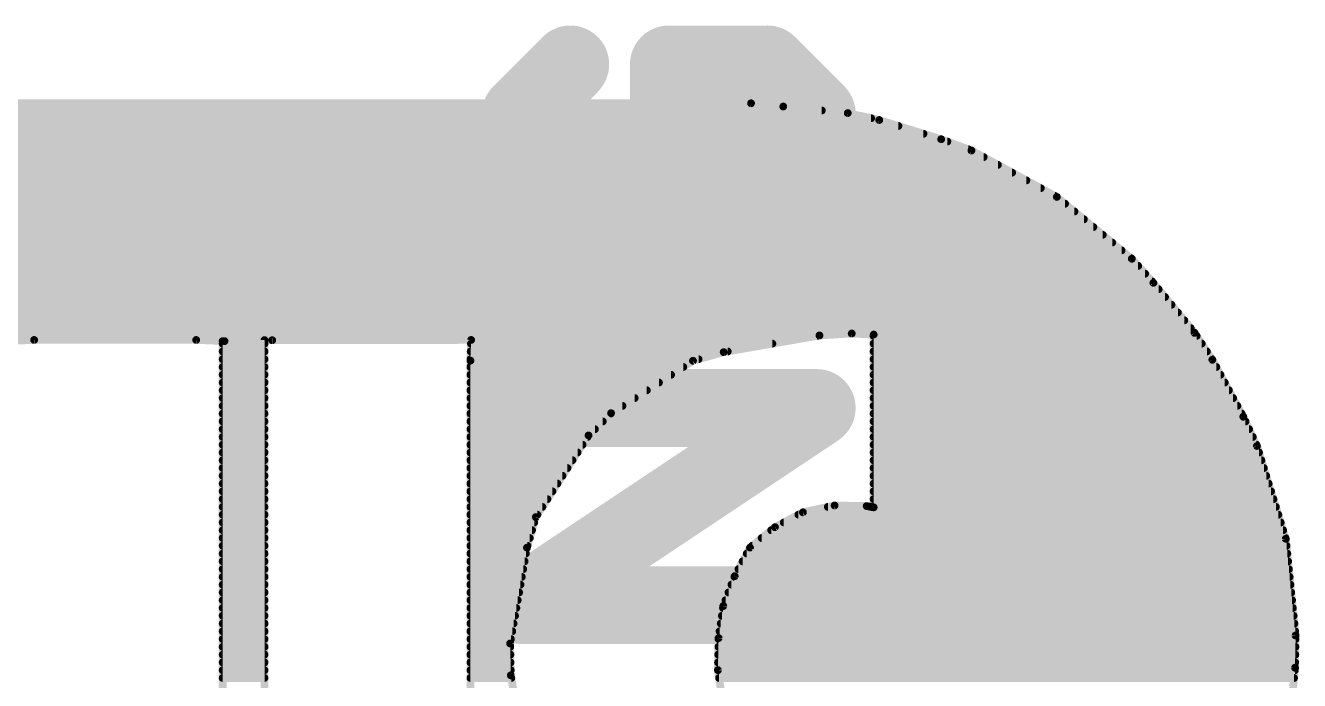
# Model space of a CAD drawing. Extents: x -33 to 74, y -22 to 37.
# Drawn here: x 22.266 to 24.347, y 17.725 to 18.795 of the extents above; entities that cross this region are included whole.
import ezdxf

# ---------------------------------------------------------------- set-up
doc = ezdxf.new("R2010")
doc.units = 0
doc.layers.add('21', color=41, linetype='CONTINUOUS')
doc.layers.add('27', color=253, linetype='CONTINUOUS')

msp = doc.modelspace()

# ---------------------------------------------------------------- linework, layer by layer
at = {"layer": '21', "const_width": 0.0127}
for points in [[(23.4512, 18.6679), (19.7461, 18.6679)], [(23.5038, 18.6626), (23.4512, 18.6679)], [(23.6091, 18.652), (23.5038, 18.6626)], [(19.5346, 18.6436), (23.6472, 18.6436)], [(19.6213, 18.6563), (23.5668, 18.6563)], [(23.6606, 18.6406), (23.6091, 18.652)], [(23.7617, 18.6092), (23.6606, 18.6406)], [(19.4538, 18.6182), (23.7328, 18.6182)], [(19.4942, 18.6309), (23.6919, 18.6309)], [(19.4134, 18.6055), (23.7718, 18.6055)], [(23.8111, 18.5909), (23.7617, 18.6092)], [(19.3545, 18.5801), (23.831, 18.5801)], [(19.3779, 18.5928), (23.806, 18.5928)], [(23.9505, 18.515), (23.8111, 18.5909)], [(19.3077, 18.5547), (23.8776, 18.5547)], [(19.3311, 18.5674), (23.8543, 18.5674)], [(19.2843, 18.542), (23.9009, 18.542)], [(19.2397, 18.5166), (23.9476, 18.5166)], [(19.2609, 18.5293), (23.9243, 18.5293)], [(24.073, 18.4139), (23.9505, 18.515)], [(19.2231, 18.5039), (23.964, 18.5039)], [(19.1908, 18.4785), (23.9948, 18.4785)], [(19.2064, 18.4912), (23.9794, 18.4912)], [(19.16, 18.4531), (24.0256, 18.4531)], [(19.1754, 18.4658), (24.0102, 18.4658)], [(19.1446, 18.4404), (24.041, 18.4404)], [(19.1153, 18.415), (24.0717, 18.415)], [(19.1292, 18.4277), (24.0563, 18.4277)], [(24.1082, 18.3746), (24.073, 18.4139)], [(19.0906, 18.3896), (24.0948, 18.3896)], [(19.103, 18.4023), (24.0834, 18.4023)], [(19.0792, 18.3769), (24.1062, 18.3769)], [(24.1756, 18.293), (24.1082, 18.3746)], [(19.0583, 18.3515), (24.1273, 18.3515)], [(19.0687, 18.3642), (24.1168, 18.3642)], [(19.0373, 18.3261), (24.1483, 18.3261)], [(19.0478, 18.3388), (24.1378, 18.3388)], [(19.0268, 18.3134), (24.1587, 18.3134)], [(19.0165, 18.3007), (24.1692, 18.3007)], [(19.7551, 18.288), (23.5589, 18.288)], [(23.4066, 18.2615), (23.563, 18.2887)], [(23.563, 18.2887), (23.6156, 18.2919)], [(23.6156, 18.2919), (23.6514, 18.2901)], [(23.6514, 18.2901), (23.6514, 18.0079)], [(23.6514, 18.288), (24.1789, 18.288)], [(24.2046, 18.249), (24.1756, 18.293)], [(22.2513, 18.2803), (22.2804, 18.2814)], [(22.2804, 18.2814), (22.545, 18.2814)], [(22.545, 18.2814), (22.5913, 18.2795)], [(22.6566, 18.2811), (22.5883, 18.2794)], [(22.5883, 18.2794), (22.5883, 17.2659)], [(22.5883, 18.2753), (22.6566, 18.2753)], [(22.5883, 18.2626), (22.6566, 18.2626)], [(22.5913, 18.2795), (22.6691, 18.2809)], [(22.6566, 17.2752), (22.6566, 18.2811)], [(22.6691, 18.2809), (22.994, 18.2814)], [(22.994, 18.2814), (22.9929, 18.2476)], [(22.9934, 18.2626), (23.4131, 18.2626)], [(22.9938, 18.2753), (23.486, 18.2753)], [(23.6514, 18.2753), (24.1872, 18.2753)], [(23.6514, 18.2626), (24.1956, 18.2626)], [(22.5883, 18.2499), (22.6566, 18.2499)], [(22.9929, 18.2476), (22.9929, 17.3074)], [(22.993, 18.2499), (23.3654, 18.2499)], [(23.2226, 18.1618), (23.3564, 18.2474)], [(23.3564, 18.2474), (23.4066, 18.2615)], [(23.6514, 18.2499), (24.204, 18.2499)], [(24.2551, 18.1559), (24.2046, 18.249)], [(22.5883, 18.2372), (22.6566, 18.2372)], [(22.5883, 18.2245), (22.6566, 18.2245)], [(22.9929, 18.2372), (23.3405, 18.2372)], [(22.9929, 18.2245), (23.3206, 18.2245)], [(23.6514, 18.2372), (24.211, 18.2372)], [(23.6514, 18.2245), (24.2179, 18.2245)], [(22.5883, 18.2118), (22.6566, 18.2118)], [(22.9929, 18.2118), (23.3008, 18.2118)], [(23.6514, 18.2118), (24.2248, 18.2118)], [(22.5883, 18.1991), (22.6566, 18.1991)], [(22.5883, 18.1864), (22.6566, 18.1864)], [(22.9929, 18.1991), (23.2809, 18.1991)], [(22.9929, 18.1864), (23.2611, 18.1864)], [(23.6514, 18.1991), (24.2316, 18.1991)], [(23.6514, 18.1864), (24.2385, 18.1864)], [(22.5883, 18.1737), (22.6566, 18.1737)], [(22.5883, 18.161), (22.6566, 18.161)], [(22.9929, 18.1737), (23.2412, 18.1737)], [(22.9929, 18.161), (23.2218, 18.161)], [(23.1858, 18.1254), (23.2226, 18.1618)], [(23.6514, 18.1737), (24.2454, 18.1737)], [(23.6514, 18.161), (24.2523, 18.161)], [(22.5883, 18.1483), (22.6566, 18.1483)], [(22.9929, 18.1483), (23.209, 18.1483)], [(23.6514, 18.1483), (24.2587, 18.1483)], [(24.2775, 18.1082), (24.2551, 18.1559)], [(22.5883, 18.1356), (22.6566, 18.1356)], [(22.5883, 18.1229), (22.6566, 18.1229)], [(22.9929, 18.1356), (23.1961, 18.1356)], [(22.9929, 18.1229), (23.1842, 18.1229)], [(23.0997, 17.992), (23.1858, 18.1254)], [(23.6514, 18.1356), (24.2646, 18.1356)], [(23.6514, 18.1229), (24.2706, 18.1229)], [(22.5883, 18.1102), (22.6566, 18.1102)], [(22.5883, 18.0975), (22.6566, 18.0975)], [(22.9929, 18.1102), (23.176, 18.1102)], [(22.9929, 18.0975), (23.1678, 18.0975)], [(23.6514, 18.1102), (24.2765, 18.1102)], [(23.6514, 18.0975), (24.2808, 18.0975)], [(24.3245, 17.9565), (24.2775, 18.1082)], [(22.5883, 18.0848), (22.6566, 18.0848)], [(22.9929, 18.0848), (23.1596, 18.0848)], [(23.6514, 18.0848), (24.2847, 18.0848)], [(22.5883, 18.0721), (22.6566, 18.0721)], [(22.5883, 18.0594), (22.6566, 18.0594)], [(22.9929, 18.0721), (23.1514, 18.0721)], [(22.9929, 18.0594), (23.1432, 18.0594)], [(23.6514, 18.0721), (24.2887, 18.0721)], [(23.6514, 18.0594), (24.2926, 18.0594)], [(22.5883, 18.0467), (22.6566, 18.0467)], [(22.5883, 18.034), (22.6566, 18.034)], [(22.9929, 18.0467), (23.135, 18.0467)], [(22.9929, 18.034), (23.1268, 18.034)], [(23.6514, 18.0467), (24.2965, 18.0467)], [(23.6514, 18.034), (24.3005, 18.034)], [(22.5883, 18.0213), (22.6566, 18.0213)], [(22.9929, 18.0213), (23.1186, 18.0213)], [(23.6514, 18.0213), (24.3044, 18.0213)], [(22.5883, 18.0086), (22.6566, 18.0086)], [(22.5883, 17.9959), (22.6566, 17.9959)], [(22.9929, 18.0086), (23.1104, 18.0086)], [(22.9929, 17.9959), (23.1022, 17.9959)], [(23.0852, 17.942), (23.0997, 17.992)], [(23.5359, 17.9998), (23.4903, 17.9755)], [(23.5286, 17.9959), (24.3123, 17.9959)], [(23.5876, 18.011), (23.5359, 17.9998)], [(23.5767, 18.0086), (23.6476, 18.0086)], [(23.6401, 18.01), (23.5876, 18.011)], [(23.6514, 18.0079), (23.6401, 18.01)], [(23.6514, 18.0086), (24.3084, 18.0086)], [(22.5883, 17.9832), (22.6566, 17.9832)], [(22.9929, 17.9832), (23.0971, 17.9832)], [(23.4903, 17.9755), (23.4495, 17.9421)], [(23.5047, 17.9832), (24.3162, 17.9832)], [(22.5883, 17.9705), (22.6566, 17.9705)], [(22.5883, 17.9578), (22.6566, 17.9578)], [(22.9929, 17.9705), (23.0935, 17.9705)], [(22.9929, 17.9578), (23.0898, 17.9578)], [(23.4686, 17.9578), (24.3241, 17.9578)], [(23.4842, 17.9705), (24.3202, 17.9705)], [(24.3406, 17.7986), (24.3245, 17.9565)], [(22.5883, 17.9451), (22.6566, 17.9451)], [(22.5883, 17.9324), (22.6566, 17.9324)], [(22.9929, 17.9451), (23.0861, 17.9451)], [(22.9929, 17.9324), (23.0835, 17.9324)], [(23.0577, 17.7856), (23.0852, 17.942)], [(23.4495, 17.9421), (23.4245, 17.8955)], [(23.4443, 17.9324), (24.327, 17.9324)], [(23.4531, 17.9451), (24.3257, 17.9451)], [(22.5883, 17.9197), (22.6566, 17.9197)], [(22.9929, 17.9197), (23.0813, 17.9197)], [(23.4375, 17.9197), (24.3283, 17.9197)], [(22.5883, 17.907), (22.6566, 17.907)], [(22.5883, 17.8943), (22.6566, 17.8943)], [(22.9929, 17.907), (23.0791, 17.907)], [(22.9929, 17.8943), (23.0768, 17.8943)], [(23.4245, 17.8955), (23.4059, 17.8467)], [(23.4241, 17.8943), (24.3308, 17.8943)], [(23.4307, 17.907), (24.3296, 17.907)], [(22.5883, 17.8816), (22.6566, 17.8816)], [(22.5883, 17.8689), (22.6566, 17.8689)], [(22.9929, 17.8816), (23.0746, 17.8816)], [(22.9929, 17.8689), (23.0724, 17.8689)], [(23.4144, 17.8689), (24.3334, 17.8689)], [(23.4192, 17.8816), (24.3321, 17.8816)], [(22.5883, 17.8562), (22.6566, 17.8562)], [(22.9929, 17.8562), (23.0701, 17.8562)], [(23.4059, 17.8467), (23.3982, 17.7943)], [(23.4095, 17.8562), (24.3347, 17.8562)], [(22.5883, 17.8435), (22.6566, 17.8435)], [(22.5883, 17.8308), (22.6566, 17.8308)], [(22.9929, 17.8435), (23.0679, 17.8435)], [(22.9929, 17.8308), (23.0657, 17.8308)], [(23.4036, 17.8308), (24.3373, 17.8308)], [(23.4054, 17.8435), (24.336, 17.8435)], [(22.5883, 17.8181), (22.6566, 17.8181)], [(22.5883, 17.8054), (22.6566, 17.8054)], [(22.9929, 17.8181), (23.0634, 17.8181)], [(22.9929, 17.8054), (23.0612, 17.8054)], [(23.3998, 17.8054), (24.3399, 17.8054)], [(23.4017, 17.8181), (24.3386, 17.8181)], [(22.5883, 17.7927), (22.6566, 17.7927)], [(22.9929, 17.7927), (23.059, 17.7927)], [(23.0589, 17.7335), (23.0577, 17.7856)], [(23.3982, 17.7943), (23.3971, 17.742)], [(23.3982, 17.7927), (24.3405, 17.7927)], [(24.3397, 17.7459), (24.3406, 17.7986)], [(22.5883, 17.78), (22.6566, 17.78)], [(22.5883, 17.7673), (22.6566, 17.7673)], [(22.9929, 17.78), (23.0579, 17.78)], [(22.9929, 17.7673), (23.0581, 17.7673)], [(23.3976, 17.7673), (24.34, 17.7673)], [(23.3979, 17.78), (24.3403, 17.78)], [(22.5883, 17.7546), (22.6566, 17.7546)], [(22.9929, 17.7546), (23.0584, 17.7546)], [(23.3973, 17.7546), (24.3398, 17.7546)], [(24.3291, 17.6406), (24.3397, 17.7459)], [(22.5883, 17.7419), (22.6566, 17.7419)], [(22.5883, 17.7292), (22.6566, 17.7292)], [(22.9929, 17.7419), (23.0587, 17.7419)], [(22.9929, 17.7292), (23.0596, 17.7292)], [(23.0866, 17.5771), (23.0589, 17.7335)], [(23.3971, 17.742), (23.4047, 17.6896)], [(23.3971, 17.7419), (24.3393, 17.7419)], [(23.399, 17.7292), (24.338, 17.7292)]]:
    msp.add_lwpolyline(points, dxfattribs=at)
at = {"layer": '21', "const_width": 0.0064}
for points in [[(23.4516, 18.6711, 1), (23.4509, 18.6648)], [(23.4512, 18.6648, 1), (23.4512, 18.6711)], [(23.5041, 18.6658, 1), (23.5035, 18.6595)], [(23.5035, 18.6595, 1), (23.5041, 18.6658)], [(23.5668, 18.6531, 1), (23.5668, 18.6595)], [(23.6098, 18.6551, 1), (23.6085, 18.6489)], [(23.6088, 18.6489, 1), (23.6095, 18.6552)], [(23.6472, 18.6404, 1), (23.6472, 18.6468)], [(23.6615, 18.6437, 1), (23.6596, 18.6376)], [(23.6599, 18.6375, 1), (23.6612, 18.6437)], [(23.6919, 18.6277, 1), (23.6919, 18.6341)], [(23.7328, 18.615, 1), (23.7328, 18.6214)], [(23.7628, 18.6122, 1), (23.7606, 18.6063)], [(23.7607, 18.6062, 1), (23.7626, 18.6123)], [(23.7718, 18.6023, 1), (23.7718, 18.6087)], [(23.806, 18.5896, 1), (23.806, 18.596)], [(23.8126, 18.5937, 1), (23.8096, 18.5881)], [(23.81, 18.5879, 1), (23.8122, 18.5939)], [(23.831, 18.5769, 1), (23.831, 18.5833)], [(23.8543, 18.5642, 1), (23.8543, 18.5706)], [(23.8776, 18.5515, 1), (23.8776, 18.5579)], [(23.9009, 18.5388, 1), (23.9009, 18.5452)], [(23.9243, 18.5261, 1), (23.9243, 18.5325)], [(23.9526, 18.5174, 1), (23.9485, 18.5125)], [(23.9476, 18.5134, 1), (23.9476, 18.5198)], [(23.949, 18.5122, 1), (23.9521, 18.5178)], [(23.964, 18.5007, 1), (23.964, 18.5071)], [(23.9794, 18.488, 1), (23.9794, 18.4944)], [(23.9948, 18.4753, 1), (23.9948, 18.4817)], [(24.0102, 18.4626, 1), (24.0102, 18.469)], [(24.0256, 18.4499, 1), (24.0256, 18.4563)], [(24.041, 18.4372, 1), (24.041, 18.4436)], [(24.0563, 18.4245, 1), (24.0563, 18.4309)], [(24.0754, 18.416, 1), (24.0707, 18.4118)], [(24.071, 18.4115, 1), (24.0751, 18.4164)], [(24.0717, 18.4118, 1), (24.0717, 18.4182)], [(24.0834, 18.3991, 1), (24.0834, 18.4055)], [(24.0948, 18.3864, 1), (24.0948, 18.3928)], [(24.1107, 18.3766, 1), (24.1058, 18.3726)], [(24.1059, 18.3725, 1), (24.1106, 18.3767)], [(24.1062, 18.3737, 1), (24.1062, 18.3801)], [(24.1168, 18.361, 1), (24.1168, 18.3674)], [(24.1273, 18.3483, 1), (24.1273, 18.3547)], [(24.1378, 18.3356, 1), (24.1378, 18.342)], [(24.1483, 18.3229, 1), (24.1483, 18.3293)], [(24.1587, 18.3102, 1), (24.1587, 18.3166)], [(23.5589, 18.2848, 1), (23.5589, 18.2912)], [(23.5628, 18.2919, 1), (23.5632, 18.2855)], [(23.5635, 18.2856, 1), (23.5625, 18.2918)], [(23.6157, 18.295, 1), (23.6154, 18.2887)], [(23.6158, 18.2887, 1), (23.6154, 18.295)], [(23.6514, 18.2912, 1), (23.6514, 18.2848)], [(23.6546, 18.2901, 1), (23.6483, 18.2901)], [(23.6513, 18.287, 1), (23.6516, 18.2933)], [(24.1692, 18.2975, 1), (24.1692, 18.3039)], [(24.1782, 18.2947, 1), (24.1729, 18.2912)], [(24.1731, 18.2909, 1), (24.178, 18.295)], [(24.1789, 18.2848, 1), (24.1789, 18.2912)], [(22.2804, 18.2845, 1), (22.2804, 18.2782)], [(22.2805, 18.2782, 1), (22.2803, 18.2845)], [(22.5452, 18.2845, 1), (22.5449, 18.2782)], [(22.545, 18.2782, 1), (22.545, 18.2845)], [(22.5882, 18.2826, 1), (22.5883, 18.2763)], [(22.5914, 18.2794, 1), (22.5851, 18.2794)], [(22.5883, 18.2785, 1), (22.5883, 18.2721)], [(22.5883, 18.2658, 1), (22.5883, 18.2594)], [(22.5912, 18.2826, 1), (22.5914, 18.2763)], [(22.5912, 18.2763, 1), (22.5914, 18.2826)], [(22.6598, 18.2811, 1), (22.6534, 18.2811)], [(22.6567, 18.2779, 1), (22.6565, 18.2842)], [(22.6566, 18.2721, 1), (22.6566, 18.2785)], [(22.6566, 18.2594, 1), (22.6566, 18.2658)], [(22.6691, 18.2841, 1), (22.6691, 18.2777)], [(22.6692, 18.2777, 1), (22.6691, 18.2841)], [(22.9934, 18.2658, 1), (22.9934, 18.2594)], [(22.9938, 18.2785, 1), (22.9938, 18.2721)], [(22.9972, 18.2812, 1), (22.9909, 18.2815)], [(22.994, 18.2782, 1), (22.994, 18.2845)], [(23.4131, 18.2594, 1), (23.4131, 18.2658)], [(23.486, 18.2721, 1), (23.486, 18.2785)], [(23.6514, 18.2785, 1), (23.6514, 18.2721)], [(23.6514, 18.2658, 1), (23.6514, 18.2594)], [(24.1872, 18.2721, 1), (24.1872, 18.2785)], [(24.1956, 18.2594, 1), (24.1956, 18.2658)], [(22.5883, 18.2531, 1), (22.5883, 18.2467)], [(22.6566, 18.2467, 1), (22.6566, 18.2531)], [(22.9961, 18.2476, 1), (22.9897, 18.2476)], [(22.9897, 18.2477, 1), (22.9961, 18.2475)], [(22.993, 18.2531, 1), (22.993, 18.2467)], [(23.3555, 18.2504, 1), (23.3572, 18.2443)], [(23.3581, 18.2447, 1), (23.3547, 18.25)], [(23.3654, 18.2467, 1), (23.3654, 18.2531)], [(23.406, 18.2646, 1), (23.4071, 18.2583)], [(23.4074, 18.2584, 1), (23.4057, 18.2645)], [(23.6514, 18.2531, 1), (23.6514, 18.2467)], [(24.2074, 18.2505, 1), (24.2018, 18.2474)], [(24.2019, 18.2472, 1), (24.2072, 18.2507)], [(24.204, 18.2467, 1), (24.204, 18.2531)], [(22.5883, 18.2404, 1), (22.5883, 18.234)], [(22.5883, 18.2277, 1), (22.5883, 18.2213)], [(22.6566, 18.234, 1), (22.6566, 18.2404)], [(22.6566, 18.2213, 1), (22.6566, 18.2277)], [(22.9929, 18.2404, 1), (22.9929, 18.234)], [(22.9929, 18.2277, 1), (22.9929, 18.2213)], [(23.3206, 18.2213, 1), (23.3206, 18.2277)], [(23.3405, 18.234, 1), (23.3405, 18.2404)], [(23.6514, 18.2404, 1), (23.6514, 18.234)], [(23.6514, 18.2277, 1), (23.6514, 18.2213)], [(24.211, 18.234, 1), (24.211, 18.2404)], [(24.2179, 18.2213, 1), (24.2179, 18.2277)], [(22.5883, 18.215, 1), (22.5883, 18.2086)], [(22.6566, 18.2086, 1), (22.6566, 18.215)], [(22.9929, 18.215, 1), (22.9929, 18.2086)], [(23.3008, 18.2086, 1), (23.3008, 18.215)], [(23.6514, 18.215, 1), (23.6514, 18.2086)], [(24.2248, 18.2086, 1), (24.2248, 18.215)], [(22.5883, 18.2023, 1), (22.5883, 18.1959)], [(22.5883, 18.1896, 1), (22.5883, 18.1832)], [(22.6566, 18.1959, 1), (22.6566, 18.2023)], [(22.6566, 18.1832, 1), (22.6566, 18.1896)], [(22.9929, 18.2023, 1), (22.9929, 18.1959)], [(22.9929, 18.1896, 1), (22.9929, 18.1832)], [(23.2611, 18.1832, 1), (23.2611, 18.1896)], [(23.2809, 18.1959, 1), (23.2809, 18.2023)], [(23.6514, 18.2023, 1), (23.6514, 18.1959)], [(23.6514, 18.1896, 1), (23.6514, 18.1832)], [(24.2316, 18.1959, 1), (24.2316, 18.2023)], [(24.2385, 18.1832, 1), (24.2385, 18.1896)], [(22.5883, 18.1769, 1), (22.5883, 18.1705)], [(22.5883, 18.1642, 1), (22.5883, 18.1578)], [(22.6566, 18.1705, 1), (22.6566, 18.1769)], [(22.6566, 18.1578, 1), (22.6566, 18.1642)], [(22.9929, 18.1769, 1), (22.9929, 18.1705)], [(22.9929, 18.1642, 1), (22.9929, 18.1578)], [(23.2209, 18.1645, 1), (23.2243, 18.1591)], [(23.2248, 18.1595, 1), (23.2204, 18.164)], [(23.2218, 18.1578, 1), (23.2218, 18.1642)], [(23.2412, 18.1705, 1), (23.2412, 18.1769)], [(23.6514, 18.1769, 1), (23.6514, 18.1705)], [(23.6514, 18.1642, 1), (23.6514, 18.1578)], [(24.2454, 18.1705, 1), (24.2454, 18.1769)], [(24.2523, 18.1578, 1), (24.2523, 18.1642)], [(22.5883, 18.1515, 1), (22.5883, 18.1451)], [(22.6566, 18.1451, 1), (22.6566, 18.1515)], [(22.9929, 18.1515, 1), (22.9929, 18.1451)], [(23.209, 18.1451, 1), (23.209, 18.1515)], [(23.6514, 18.1515, 1), (23.6514, 18.1451)], [(24.258, 18.1573, 1), (24.2522, 18.1546)], [(24.2523, 18.1544, 1), (24.2579, 18.1574)], [(24.2587, 18.1451, 1), (24.2587, 18.1515)], [(22.5883, 18.1388, 1), (22.5883, 18.1324)], [(22.5883, 18.1261, 1), (22.5883, 18.1197)], [(22.6566, 18.1324, 1), (22.6566, 18.1388)], [(22.6566, 18.1197, 1), (22.6566, 18.1261)], [(22.9929, 18.1388, 1), (22.9929, 18.1324)], [(22.9929, 18.1261, 1), (22.9929, 18.1197)], [(23.1836, 18.1277, 1), (23.1881, 18.1232)], [(23.1885, 18.1237, 1), (23.1832, 18.1271)], [(23.1842, 18.1197, 1), (23.1842, 18.1261)], [(23.1961, 18.1324, 1), (23.1961, 18.1388)], [(23.6514, 18.1388, 1), (23.6514, 18.1324)], [(23.6514, 18.1261, 1), (23.6514, 18.1197)], [(24.2646, 18.1324, 1), (24.2646, 18.1388)], [(24.2706, 18.1197, 1), (24.2706, 18.1261)], [(22.5883, 18.1134, 1), (22.5883, 18.107)], [(22.5883, 18.1007, 1), (22.5883, 18.0943)], [(22.6566, 18.107, 1), (22.6566, 18.1134)], [(22.6566, 18.0943, 1), (22.6566, 18.1007)], [(22.9929, 18.1134, 1), (22.9929, 18.107)], [(22.9929, 18.1007, 1), (22.9929, 18.0943)], [(23.1678, 18.0943, 1), (23.1678, 18.1007)], [(23.176, 18.107, 1), (23.176, 18.1134)], [(23.6514, 18.1134, 1), (23.6514, 18.107)], [(23.6514, 18.1007, 1), (23.6514, 18.0943)], [(24.2805, 18.1091, 1), (24.2744, 18.1072)], [(24.2746, 18.1068, 1), (24.2803, 18.1095)], [(24.2765, 18.107, 1), (24.2765, 18.1134)], [(24.2808, 18.0943, 1), (24.2808, 18.1007)], [(22.5883, 18.088, 1), (22.5883, 18.0816)], [(22.6566, 18.0816, 1), (22.6566, 18.088)], [(22.9929, 18.088, 1), (22.9929, 18.0816)], [(23.1596, 18.0816, 1), (23.1596, 18.088)], [(23.6514, 18.088, 1), (23.6514, 18.0816)], [(24.2847, 18.0816, 1), (24.2847, 18.088)], [(22.5883, 18.0753, 1), (22.5883, 18.0689)], [(22.5883, 18.0626, 1), (22.5883, 18.0562)], [(22.6566, 18.0689, 1), (22.6566, 18.0753)], [(22.6566, 18.0562, 1), (22.6566, 18.0626)], [(22.9929, 18.0753, 1), (22.9929, 18.0689)], [(22.9929, 18.0626, 1), (22.9929, 18.0562)], [(23.1432, 18.0562, 1), (23.1432, 18.0626)], [(23.1514, 18.0689, 1), (23.1514, 18.0753)], [(23.6514, 18.0753, 1), (23.6514, 18.0689)], [(23.6514, 18.0626, 1), (23.6514, 18.0562)], [(24.2887, 18.0689, 1), (24.2887, 18.0753)], [(24.2926, 18.0562, 1), (24.2926, 18.0626)], [(22.5883, 18.0499, 1), (22.5883, 18.0435)], [(22.5883, 18.0372, 1), (22.5883, 18.0308)], [(22.6566, 18.0435, 1), (22.6566, 18.0499)], [(22.6566, 18.0308, 1), (22.6566, 18.0372)], [(22.9929, 18.0499, 1), (22.9929, 18.0435)], [(22.9929, 18.0372, 1), (22.9929, 18.0308)], [(23.1268, 18.0308, 1), (23.1268, 18.0372)], [(23.135, 18.0435, 1), (23.135, 18.0499)], [(23.6514, 18.0499, 1), (23.6514, 18.0435)], [(23.6514, 18.0372, 1), (23.6514, 18.0308)], [(24.2965, 18.0435, 1), (24.2965, 18.0499)], [(24.3005, 18.0308, 1), (24.3005, 18.0372)], [(22.5883, 18.0245, 1), (22.5883, 18.0181)], [(22.6566, 18.0181, 1), (22.6566, 18.0245)], [(22.9929, 18.0245, 1), (22.9929, 18.0181)], [(23.1186, 18.0181, 1), (23.1186, 18.0245)], [(23.6514, 18.0245, 1), (23.6514, 18.0181)], [(24.3044, 18.0181, 1), (24.3044, 18.0245)], [(22.5883, 18.0118, 1), (22.5883, 18.0054)], [(22.5883, 17.9991, 1), (22.5883, 17.9927)], [(22.6566, 18.0054, 1), (22.6566, 18.0118)], [(22.6566, 17.9927, 1), (22.6566, 17.9991)], [(22.9929, 18.0118, 1), (22.9929, 18.0054)], [(22.9929, 17.9991, 1), (22.9929, 17.9927)], [(23.1027, 17.9912, 1), (23.0966, 17.9929)], [(23.1022, 17.9927, 1), (23.1022, 17.9991)], [(23.1104, 18.0054, 1), (23.1104, 18.0118)], [(23.5286, 17.9991, 1), (23.5286, 17.9927)], [(23.5352, 18.0029, 1), (23.5366, 17.9967)], [(23.5374, 17.997, 1), (23.5344, 18.0026)], [(23.5767, 18.0118, 1), (23.5767, 18.0054)], [(23.5877, 18.0141, 1), (23.5876, 18.0078)], [(23.5883, 18.0079, 1), (23.587, 18.0141)], [(23.6407, 18.0131, 1), (23.6395, 18.0068)], [(23.64, 18.0068, 1), (23.6402, 18.0131)], [(23.6476, 18.0054, 1), (23.6476, 18.0118)], [(23.6514, 18.0118, 1), (23.6514, 18.0054)], [(23.6483, 18.0079, 1), (23.6546, 18.0079)], [(23.6509, 18.0048, 1), (23.652, 18.011)], [(24.3084, 18.0054, 1), (24.3084, 18.0118)], [(24.3123, 17.9927, 1), (24.3123, 17.9991)], [(22.5883, 17.9864, 1), (22.5883, 17.98)], [(22.6566, 17.98, 1), (22.6566, 17.9864)], [(22.9929, 17.9864, 1), (22.9929, 17.98)], [(23.097, 17.9938, 1), (23.1023, 17.9903)], [(23.0971, 17.98, 1), (23.0971, 17.9864)], [(23.4888, 17.9783, 1), (23.4918, 17.9727)], [(23.4923, 17.9731, 1), (23.4883, 17.978)], [(23.5047, 17.9864, 1), (23.5047, 17.98)], [(24.3162, 17.98, 1), (24.3162, 17.9864)], [(22.5883, 17.9737, 1), (22.5883, 17.9673)], [(22.5883, 17.961, 1), (22.5883, 17.9546)], [(22.6566, 17.9673, 1), (22.6566, 17.9737)], [(22.6566, 17.9546, 1), (22.6566, 17.961)], [(22.9929, 17.9737, 1), (22.9929, 17.9673)], [(22.9929, 17.961, 1), (22.9929, 17.9546)], [(23.0898, 17.9546, 1), (23.0898, 17.961)], [(23.0935, 17.9673, 1), (23.0935, 17.9737)], [(23.4686, 17.961, 1), (23.4686, 17.9546)], [(23.4842, 17.9737, 1), (23.4842, 17.9673)], [(24.3202, 17.9673, 1), (24.3202, 17.9737)], [(24.3277, 17.9568, 1), (24.3214, 17.9562)], [(24.3215, 17.9556, 1), (24.3276, 17.9575)], [(24.3241, 17.9546, 1), (24.3241, 17.961)], [(22.5883, 17.9483, 1), (22.5883, 17.9419)], [(22.5883, 17.9356, 1), (22.5883, 17.9292)], [(22.6566, 17.9419, 1), (22.6566, 17.9483)], [(22.6566, 17.9292, 1), (22.6566, 17.9356)], [(22.9929, 17.9483, 1), (22.9929, 17.9419)], [(22.9929, 17.9356, 1), (22.9929, 17.9292)], [(23.0884, 17.9414, 1), (23.0821, 17.9425)], [(23.0822, 17.9429, 1), (23.0883, 17.9411)], [(23.0835, 17.9292, 1), (23.0835, 17.9356)], [(23.0861, 17.9419, 1), (23.0861, 17.9483)], [(23.4443, 17.9356, 1), (23.4443, 17.9292)], [(23.4475, 17.9446, 1), (23.4515, 17.9397)], [(23.4523, 17.9406, 1), (23.4467, 17.9436)], [(23.4531, 17.9483, 1), (23.4531, 17.9419)], [(24.3257, 17.9419, 1), (24.3257, 17.9483)], [(24.327, 17.9292, 1), (24.327, 17.9356)], [(22.5883, 17.9229, 1), (22.5883, 17.9165)], [(22.6566, 17.9165, 1), (22.6566, 17.9229)], [(22.9929, 17.9229, 1), (22.9929, 17.9165)], [(23.0813, 17.9165, 1), (23.0813, 17.9229)], [(23.4375, 17.9229, 1), (23.4375, 17.9165)], [(24.3283, 17.9165, 1), (24.3283, 17.9229)], [(22.5883, 17.9102, 1), (22.5883, 17.9038)], [(22.5883, 17.8975, 1), (22.5883, 17.8911)], [(22.6566, 17.9038, 1), (22.6566, 17.9102)], [(22.6566, 17.8911, 1), (22.6566, 17.8975)], [(22.9929, 17.9102, 1), (22.9929, 17.9038)], [(22.9929, 17.8975, 1), (22.9929, 17.8911)], [(23.0768, 17.8911, 1), (23.0768, 17.8975)], [(23.0791, 17.9038, 1), (23.0791, 17.9102)], [(23.4241, 17.8975, 1), (23.4241, 17.8911)], [(23.4217, 17.897, 1), (23.4273, 17.894)], [(23.4275, 17.8943, 1), (23.4216, 17.8966)], [(23.4307, 17.9102, 1), (23.4307, 17.9038)], [(24.3296, 17.9038, 1), (24.3296, 17.9102)], [(24.3308, 17.8911, 1), (24.3308, 17.8975)], [(22.5883, 17.8848, 1), (22.5883, 17.8784)], [(22.5883, 17.8721, 1), (22.5883, 17.8657)], [(22.6566, 17.8784, 1), (22.6566, 17.8848)], [(22.6566, 17.8657, 1), (22.6566, 17.8721)], [(22.9929, 17.8848, 1), (22.9929, 17.8784)], [(22.9929, 17.8721, 1), (22.9929, 17.8657)], [(23.0724, 17.8657, 1), (23.0724, 17.8721)], [(23.0746, 17.8784, 1), (23.0746, 17.8848)], [(23.4144, 17.8721, 1), (23.4144, 17.8657)], [(23.4192, 17.8848, 1), (23.4192, 17.8784)], [(24.3321, 17.8784, 1), (24.3321, 17.8848)], [(24.3334, 17.8657, 1), (24.3334, 17.8721)], [(22.5883, 17.8594, 1), (22.5883, 17.853)], [(22.6566, 17.853, 1), (22.6566, 17.8594)], [(22.9929, 17.8594, 1), (22.9929, 17.853)], [(23.0701, 17.853, 1), (23.0701, 17.8594)], [(23.409, 17.8462, 1), (23.4028, 17.8472)], [(23.4095, 17.8594, 1), (23.4095, 17.853)], [(24.3347, 17.853, 1), (24.3347, 17.8594)], [(22.5883, 17.8467, 1), (22.5883, 17.8403)], [(22.5883, 17.834, 1), (22.5883, 17.8276)], [(22.6566, 17.8403, 1), (22.6566, 17.8467)], [(22.6566, 17.8276, 1), (22.6566, 17.834)], [(22.9929, 17.8467, 1), (22.9929, 17.8403)], [(22.9929, 17.834, 1), (22.9929, 17.8276)], [(23.0657, 17.8276, 1), (23.0657, 17.834)], [(23.0679, 17.8403, 1), (23.0679, 17.8467)], [(23.4036, 17.834, 1), (23.4036, 17.8276)], [(23.4054, 17.8467, 1), (23.4054, 17.8403)], [(23.4029, 17.8478, 1), (23.4089, 17.8456)], [(24.336, 17.8403, 1), (24.336, 17.8467)], [(24.3373, 17.8276, 1), (24.3373, 17.834)], [(22.5883, 17.8213, 1), (22.5883, 17.8149)], [(22.5883, 17.8086, 1), (22.5883, 17.8022)], [(22.6566, 17.8149, 1), (22.6566, 17.8213)], [(22.6566, 17.8022, 1), (22.6566, 17.8086)], [(22.9929, 17.8213, 1), (22.9929, 17.8149)], [(22.9929, 17.8086, 1), (22.9929, 17.8022)], [(23.0612, 17.8022, 1), (23.0612, 17.8086)], [(23.0634, 17.8149, 1), (23.0634, 17.8213)], [(23.3998, 17.8086, 1), (23.3998, 17.8022)], [(23.4017, 17.8213, 1), (23.4017, 17.8149)], [(24.3386, 17.8149, 1), (24.3386, 17.8213)], [(24.3399, 17.8022, 1), (24.3399, 17.8086)], [(22.5883, 17.7959, 1), (22.5883, 17.7895)], [(22.6566, 17.7895, 1), (22.6566, 17.7959)], [(22.9929, 17.7959, 1), (22.9929, 17.7895)], [(23.0609, 17.7857, 1), (23.0546, 17.7855)], [(23.059, 17.7895, 1), (23.059, 17.7959)], [(23.4014, 17.7943, 1), (23.395, 17.7944)], [(23.3982, 17.7959, 1), (23.3982, 17.7895)], [(23.395, 17.7948, 1), (23.4013, 17.7939)], [(24.3437, 17.7985, 1), (24.3374, 17.7986)], [(24.3374, 17.7982, 1), (24.3437, 17.7989)], [(24.3405, 17.7895, 1), (24.3405, 17.7959)], [(22.5883, 17.7832, 1), (22.5883, 17.7768)], [(22.5883, 17.7705, 1), (22.5883, 17.7641)], [(22.6566, 17.7768, 1), (22.6566, 17.7832)], [(22.6566, 17.7641, 1), (22.6566, 17.7705)], [(22.9929, 17.7832, 1), (22.9929, 17.7768)], [(22.9929, 17.7705, 1), (22.9929, 17.7641)], [(23.0546, 17.7861, 1), (23.0609, 17.785)], [(23.0579, 17.7768, 1), (23.0579, 17.7832)], [(23.0581, 17.7641, 1), (23.0581, 17.7705)], [(23.3976, 17.7705, 1), (23.3976, 17.7641)], [(23.3979, 17.7832, 1), (23.3979, 17.7768)], [(24.34, 17.7641, 1), (24.34, 17.7705)], [(24.3403, 17.7768, 1), (24.3403, 17.7832)], [(22.5883, 17.7578, 1), (22.5883, 17.7514)], [(22.6566, 17.7514, 1), (22.6566, 17.7578)], [(22.9929, 17.7578, 1), (22.9929, 17.7514)], [(23.0584, 17.7514, 1), (23.0584, 17.7578)], [(23.3973, 17.7578, 1), (23.3973, 17.7514)], [(24.3429, 17.7456, 1), (24.3365, 17.7462)], [(24.3365, 17.7459, 1), (24.3429, 17.7458)], [(24.3398, 17.7514, 1), (24.3398, 17.7578)], [(22.5883, 17.7451, 1), (22.5883, 17.7387)], [(22.5883, 17.7324, 1), (22.5883, 17.726)], [(22.6566, 17.7387, 1), (22.6566, 17.7451)], [(22.6566, 17.726, 1), (22.6566, 17.7324)], [(22.9929, 17.7451, 1), (22.9929, 17.7387)], [(22.9929, 17.7324, 1), (22.9929, 17.726)], [(23.062, 17.734, 1), (23.0557, 17.7329)], [(23.0557, 17.7334, 1), (23.062, 17.7335)], [(23.0587, 17.7387, 1), (23.0587, 17.7451)], [(23.0596, 17.726, 1), (23.0596, 17.7324)], [(23.4002, 17.7424, 1), (23.3939, 17.7415)], [(23.3971, 17.7451, 1), (23.3971, 17.7387)], [(23.3939, 17.742, 1), (23.4003, 17.7419)], [(23.399, 17.7324, 1), (23.399, 17.726)], [(24.338, 17.726, 1), (24.338, 17.7324)], [(24.3393, 17.7387, 1), (24.3393, 17.7451)]]:
    msp.add_lwpolyline(points, format="xyb", dxfattribs=at)
at = {"layer": '27', "const_width": 0.127}
for points in [[(23.156, 18.7315), (23.0755, 18.651)], [(23.478, 18.7315), (23.317, 18.7315)], [(23.317, 18.7315), (23.317, 18.5705)], [(23.5585, 18.651), (23.478, 18.7315)], [(23.0755, 18.651), (23.0755, 18.49)], [(23.5585, 18.49), (23.5585, 18.651)], [(23.0755, 18.49), (23.156, 18.4095)], [(23.478, 18.4095), (23.5585, 18.49)], [(23.156, 18.4095), (23.478, 18.4095)], [(23.0755, 17.8482), (23.5585, 18.1702)], [(23.5585, 18.1702), (23.0755, 18.1702)], [(23.5585, 17.8482), (23.0755, 17.8482)]]:
    msp.add_lwpolyline(points, dxfattribs=at)
at = {"layer": '27', "const_width": 0.0635}
for points in [[(23.1784, 18.7091, 1), (23.1335, 18.754)], [(23.3487, 18.7315, 1), (23.2852, 18.7315)], [(23.317, 18.7633, 1), (23.317, 18.6998)], [(23.5005, 18.754, 1), (23.4555, 18.7091)], [(23.478, 18.6998, 1), (23.478, 18.7633)], [(23.1072, 18.651, 1), (23.0437, 18.651)], [(23.5903, 18.651, 1), (23.5268, 18.651)], [(23.053, 18.6735, 1), (23.0979, 18.6286)], [(23.536, 18.6286, 1), (23.581, 18.6735)], [(23.2852, 18.5705, 1), (23.3487, 18.5705)], [(23.0979, 18.5125, 1), (23.053, 18.4676)], [(23.581, 18.4676, 1), (23.536, 18.5125)], [(23.0437, 18.49, 1), (23.1072, 18.49)], [(23.5268, 18.49, 1), (23.5903, 18.49)], [(23.156, 18.4413, 1), (23.156, 18.3778)], [(23.1335, 18.3871, 1), (23.1784, 18.432)], [(23.4555, 18.432, 1), (23.5005, 18.3871)], [(23.478, 18.3778, 1), (23.478, 18.4413)], [(23.0755, 18.202, 1), (23.0755, 18.1385)], [(23.5761, 18.1438, 1), (23.5409, 18.1966)], [(23.5585, 18.1385, 1), (23.5585, 18.202)], [(23.0755, 17.88, 1), (23.0755, 17.8165)], [(23.0579, 17.8746, 1), (23.0931, 17.8218)], [(23.5585, 17.8165, 1), (23.5585, 17.88)]]:
    msp.add_lwpolyline(points, format="xyb", dxfattribs=at)

doc.saveas('drawing.dxf')
